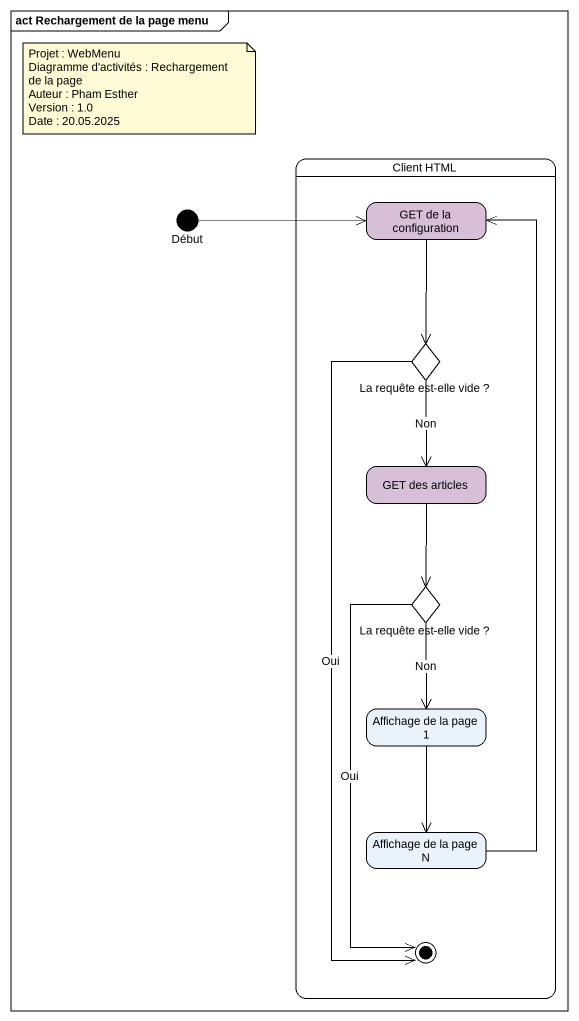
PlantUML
@startuml
mainframe act Rechargement de la page menu
hide empty description
state "Client HTML" as Client_HTML {
  state "GET de la configuration" as GET_de_la_configuration #D8BFD8
  state "La requête est-elle vide ?" as La_requête_est_elle_vide <<choice>>
  state "GET des articles" as GET_des_articles #D8BFD8
  state "La requête est-elle vide ?" as La_requête_est_elle_vide_2 <<choice>>
  state "Affichage de la page 1" as Affichage_de_la_page_1
  state "Affichage de la page N" as Affichage_de_la_page_N
  La_requête_est_elle_vide --> [*] : Oui
  La_requête_est_elle_vide_2 --> [*] : Oui
}
state Début <<start>>
Début -right-> GET_de_la_configuration
GET_de_la_configuration --> La_requête_est_elle_vide
La_requête_est_elle_vide --> GET_des_articles : Non
GET_des_articles --> La_requête_est_elle_vide_2
La_requête_est_elle_vide_2 --> Affichage_de_la_page_1 : Non
Affichage_de_la_page_1 --> Affichage_de_la_page_N
Affichage_de_la_page_N -up-> GET_de_la_configuration
note as N1
  Projet : WebMenu
  Diagramme d'activités : Rechargement de la page
  Auteur : Pham Esther
  Version : 1.0
  Date : 20.05.2025
end note
@enduml
